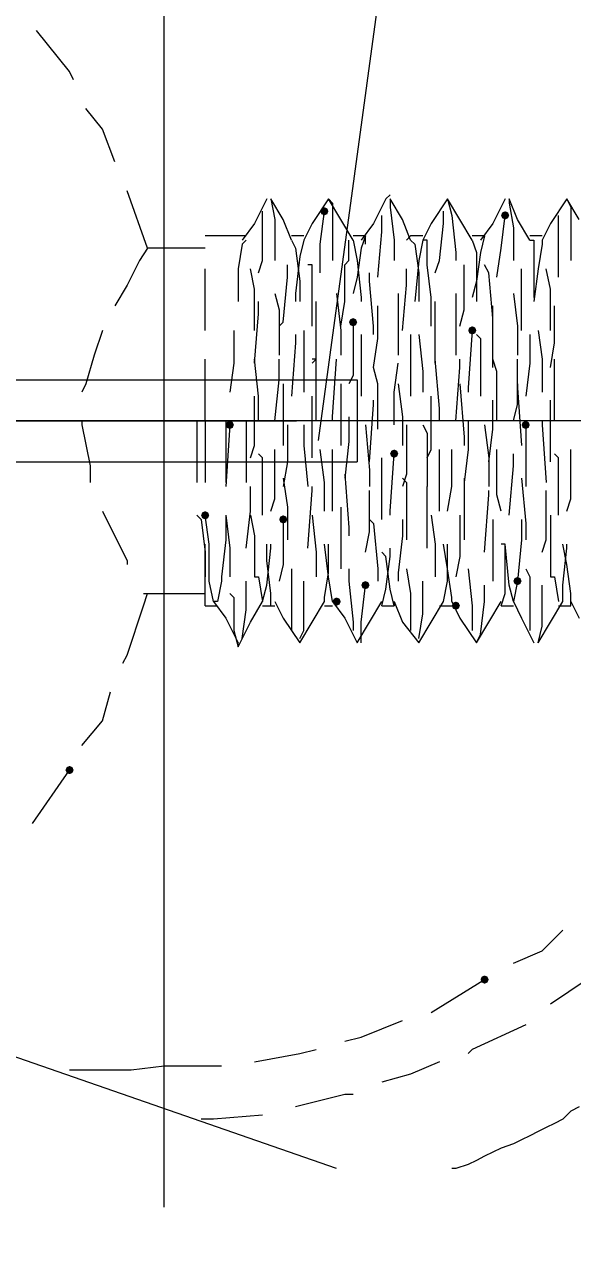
# Model space of a CAD drawing. Header units: millimetres. Extents: x 89051 to 218395, y -330386 to -125649.
# Drawn here: x 92615.15 to 92631.3, y -127045.22 to -127009.4 of the extents above; entities that cross this region are included whole.
import ezdxf

# ---------------------------------------------------------------- set-up
doc = ezdxf.new("R2010")
doc.units = ezdxf.units.MM
doc.header["$LTSCALE"] = 13
for name, pattern in [('1 实线', [0]), ('ACAD_ISO04W100', [30, 24, -3, 0, -3]), ('CENTER', [50.8, 31.75, -6.35, 6.35, -6.35])]:
    doc.linetypes.add(name, pattern=pattern)
doc.layers.get('0').update_dxf_attribs({"color": 1, "linetype": 'CENTER'})
doc.layers.add('C00-00-00', color=7, linetype='Continuous')
doc.layers.add('C00-00-FF', color=5, linetype='Continuous', true_color=0x0000ff)
doc.layers.add('标注、文本', color=3, linetype='Continuous', lineweight=25)
doc.layers.add('铁心', color=3, linetype='Continuous', lineweight=0)
doc.styles.get("Standard").update_dxf_attribs({"font": 'gbenor.shx', "bigfont": 'gbcbig.shx'})
doc.dimstyles.new('1-15', dxfattribs={"dimscale": 20, "dimtxt": 3.5, "dimasz": 2, "dimexe": 1.5, "dimexo": 0.5, "dimgap": 0.5, "dimtad": 1, "dimtoh": 1, "dimdec": 1, "dimdsep": 46, "dimtxsty": 'Standard', "dimcen": 2.5, "dimclrd": 3, "dimclre": 3, "dimclrt": 3, "dimadec": 0, "dimazin": 2, "dimtfac": 1, "dimtdec": 1, "dimtmove": 0, "dimatfit": 2, "dimfxl": 1, "dimarcsym": 0})

# ---------------------------------------------------------------- blocks, each defined once
blk = doc.blocks.new('*D525')
at = {"layer": 'Defpoints', "color": 0, "transparency": 16777216}
for p in [(92769.431, -126980.658), (92769.431, -127044.24), (92638.431, -127080.467)]:
    blk.add_point(p, dxfattribs=at)
at = {"layer": '标注、文本', "color": 3, "lineweight": -2, "transparency": 16777216}
for p, q in [((92638.431, -127070.467), (92638.431, -126950.658)), ((92769.431, -127034.24), (92769.431, -126950.658)), ((92678.431, -126980.658), (92729.431, -126980.658))]:
    blk.add_line(p, q, dxfattribs=at)
at = {"layer": '标注、文本', "color": 3, "transparency": 16777216}
for points in [[(92678.431, -126973.991), (92678.431, -126987.324), (92638.431, -126980.658)], [(92729.431, -126973.991), (92729.431, -126987.324), (92769.431, -126980.658)]]:
    blk.add_solid(points, dxfattribs=at)
at = {"layer": '标注、文本', "color": 3, "transparency": 16777216, "insert": (92703.931, -126935.658), "char_height": 70, "attachment_point": 5}
blk.add_mtext('120', dxfattribs=at)

msp = doc.modelspace()

# ---------------------------------------------------------------- hatches: boundary and pattern name
at = {"layer": 'C00-00-00'}
h = msp.add_hatch(color=256, dxfattribs=at)
h.dxf.hatch_style = 2
h.paths.add_polyline_path([(92624.108, -127014.906), (92624.072, -127014.991), (92623.987, -127015.027), (92623.901, -127014.991), (92623.866, -127014.906), (92623.901, -127014.82), (92623.987, -127014.785), (92624.072, -127014.82)])
h = msp.add_hatch(color=256, dxfattribs=at)
h.dxf.hatch_style = 2
h.paths.add_polyline_path([(92629.432, -127015.027), (92629.396, -127015.112), (92629.311, -127015.148), (92629.225, -127015.112), (92629.19, -127015.027), (92629.225, -127014.941), (92629.311, -127014.906), (92629.396, -127014.941)])
h = msp.add_hatch(color=256, dxfattribs=at)
h.dxf.hatch_style = 2
h.paths.add_polyline_path([(92624.955, -127018.173), (92624.919, -127018.259), (92624.834, -127018.294), (92624.748, -127018.259), (92624.713, -127018.173), (92624.748, -127018.088), (92624.834, -127018.052), (92624.919, -127018.088)])
h = msp.add_hatch(color=256, dxfattribs=at)
h.dxf.hatch_style = 2
h.paths.add_polyline_path([(92628.464, -127018.415), (92628.428, -127018.501), (92628.343, -127018.536), (92628.257, -127018.501), (92628.222, -127018.415), (92628.257, -127018.33), (92628.343, -127018.294), (92628.428, -127018.33)])
h = msp.add_hatch(color=256, dxfattribs=at)
h.dxf.hatch_style = 2
h.paths.add_polyline_path([(92621.324, -127021.198), (92621.289, -127021.284), (92621.203, -127021.319), (92621.118, -127021.284), (92621.082, -127021.198), (92621.118, -127021.113), (92621.203, -127021.077), (92621.289, -127021.113)])
h = msp.add_hatch(color=256, dxfattribs=at)
h.dxf.hatch_style = 2
h.paths.add_polyline_path([(92630.037, -127021.198), (92630.001, -127021.284), (92629.916, -127021.319), (92629.83, -127021.284), (92629.795, -127021.198), (92629.83, -127021.113), (92629.916, -127021.077), (92630.001, -127021.113)])
h = msp.add_hatch(color=256, dxfattribs=at)
h.dxf.hatch_style = 2
h.paths.add_polyline_path([(92626.165, -127022.045), (92626.129, -127022.131), (92626.044, -127022.166), (92625.958, -127022.131), (92625.923, -127022.045), (92625.958, -127021.96), (92626.044, -127021.924), (92626.129, -127021.96)])
h = msp.add_hatch(color=256, dxfattribs=at)
h.dxf.hatch_style = 2
h.paths.add_polyline_path([(92620.598, -127023.86), (92620.563, -127023.946), (92620.477, -127023.981), (92620.392, -127023.946), (92620.356, -127023.86), (92620.392, -127023.775), (92620.477, -127023.739), (92620.563, -127023.775)])
h = msp.add_hatch(color=256, dxfattribs=at)
h.dxf.hatch_style = 2
h.paths.add_polyline_path([(92622.897, -127023.981), (92622.862, -127024.067), (92622.776, -127024.102), (92622.691, -127024.067), (92622.656, -127023.981), (92622.691, -127023.896), (92622.776, -127023.861), (92622.862, -127023.896)])
h = msp.add_hatch(color=256, dxfattribs=at)
h.dxf.hatch_style = 2
h.paths.add_polyline_path([(92629.795, -127025.797), (92629.759, -127025.882), (92629.674, -127025.918), (92629.588, -127025.882), (92629.553, -127025.797), (92629.588, -127025.711), (92629.674, -127025.676), (92629.759, -127025.711)])
h = msp.add_hatch(color=256, dxfattribs=at)
h.dxf.hatch_style = 2
h.paths.add_polyline_path([(92625.318, -127025.918), (92625.282, -127026.003), (92625.197, -127026.039), (92625.111, -127026.003), (92625.076, -127025.918), (92625.111, -127025.832), (92625.197, -127025.797), (92625.282, -127025.832)])
h = msp.add_hatch(color=256, dxfattribs=at)
h.dxf.hatch_style = 2
h.paths.add_polyline_path([(92624.471, -127026.402), (92624.435, -127026.487), (92624.35, -127026.523), (92624.264, -127026.487), (92624.229, -127026.402), (92624.264, -127026.316), (92624.35, -127026.281), (92624.435, -127026.316)])
h = msp.add_hatch(color=256, dxfattribs=at)
h.dxf.hatch_style = 2
h.paths.add_polyline_path([(92627.98, -127026.523), (92627.944, -127026.608), (92627.859, -127026.644), (92627.773, -127026.608), (92627.738, -127026.523), (92627.773, -127026.437), (92627.859, -127026.402), (92627.944, -127026.437)])
h = msp.add_hatch(color=256, dxfattribs=at)
h.dxf.hatch_style = 2
h.paths.add_polyline_path([(92616.605, -127031.363), (92616.57, -127031.448), (92616.484, -127031.484), (92616.399, -127031.448), (92616.363, -127031.363), (92616.399, -127031.278), (92616.484, -127031.242), (92616.57, -127031.278)])
h = msp.add_hatch(color=256, dxfattribs=at)
h.dxf.hatch_style = 2
h.paths.add_polyline_path([(92628.827, -127037.534), (92628.791, -127037.62), (92628.706, -127037.655), (92628.62, -127037.62), (92628.585, -127037.534), (92628.62, -127037.449), (92628.706, -127037.413), (92628.791, -127037.449)])

# ---------------------------------------------------------------- linework, layer by layer
at = {"color": 7, "linetype": '1 实线', "lineweight": 0}
for centre, major_axis, ratio, start_param, end_param in [((92634.498, -127021.077), (0, 45.983), 0.866025, 2.304713, 7.120065), ((92619.267, -127021.077), (0, -34.608), 0.908418, 5.225125, 10.48821)]:
    msp.add_ellipse(centre, major_axis=major_axis, ratio=ratio, start_param=start_param, end_param=end_param, dxfattribs=at)
at = {"layer": 'C00-00-00', "lineweight": 15}
for points in [[(92616.484, -127010.792), (92615.516, -127009.582)], [(92616.605, -127011.034), (92616.484, -127010.792)], [(92617.452, -127012.486), (92616.968, -127011.881)], [(92617.815, -127013.454), (92617.452, -127012.486)], [(92618.783, -127015.995), (92618.178, -127014.301)], [(92622.292, -127014.543), (92621.929, -127015.269)], [(92622.413, -127014.543), (92622.534, -127015.148)], [(92622.776, -127015.148), (92622.413, -127014.543)], [(92624.108, -127014.543), (92623.624, -127015.269)], [(92624.108, -127014.543), (92624.229, -127014.664)], [(92624.471, -127015.148), (92624.108, -127014.543)], [(92625.802, -127014.543), (92625.439, -127015.269)], [(92625.802, -127014.543), (92625.923, -127014.422)], [(92625.923, -127014.543), (92625.923, -127014.785)], [(92626.286, -127015.148), (92625.923, -127014.543)], [(92627.617, -127014.543), (92627.133, -127015.269)], [(92627.617, -127014.543), (92627.738, -127015.027)], [(92627.98, -127015.148), (92627.617, -127014.543)], [(92629.311, -127014.543), (92628.948, -127015.269)], [(92629.432, -127014.543), (92629.432, -127014.664)], [(92629.674, -127015.148), (92629.432, -127014.543)], [(92631.126, -127014.543), (92630.642, -127015.269)], [(92631.126, -127014.543), (92631.247, -127014.785)], [(92631.489, -127015.148), (92631.126, -127014.543)], [(92622.171, -127015.148), (92622.171, -127014.906)], [(92623.866, -127015.874), (92623.987, -127014.906)], [(92624.229, -127014.664), (92624.229, -127015.39)], [(92625.923, -127014.785), (92626.044, -127015.753)], [(92627.496, -127015.269), (92627.496, -127014.906)], [(92629.432, -127014.664), (92629.553, -127015.39)], [(92631.247, -127014.785), (92631.247, -127015.632)], [(92621.929, -127015.269), (92621.566, -127015.753)], [(92622.171, -127016.358), (92622.171, -127015.148)], [(92622.534, -127015.148), (92622.534, -127016.237)], [(92623.019, -127015.753), (92622.776, -127015.148)], [(92623.624, -127015.269), (92623.382, -127015.753)], [(92624.834, -127015.753), (92624.471, -127015.148)], [(92625.439, -127015.269), (92625.076, -127015.753)], [(92625.681, -127015.511), (92625.681, -127015.027)], [(92626.528, -127015.753), (92626.286, -127015.148)], [(92627.133, -127015.269), (92626.891, -127015.753)], [(92627.375, -127016.358), (92627.496, -127015.269)], [(92627.738, -127015.027), (92627.859, -127016.116)], [(92628.343, -127015.753), (92627.98, -127015.148)], [(92628.948, -127015.269), (92628.585, -127015.753)], [(92629.19, -127015.995), (92629.311, -127015.027)], [(92630.037, -127015.753), (92629.674, -127015.148)], [(92630.642, -127015.269), (92630.4, -127015.753)], [(92630.884, -127015.632), (92630.884, -127015.027)], [(92621.687, -127015.632), (92620.477, -127015.632)], [(92623.382, -127015.632), (92623.019, -127015.632)], [(92624.229, -127015.39), (92624.229, -127016.358)], [(92625.197, -127015.632), (92624.834, -127015.632)], [(92625.197, -127015.632), (92625.076, -127015.995)], [(92625.197, -127015.874), (92625.197, -127015.632)], [(92625.56, -127016.842), (92625.681, -127015.511)], [(92626.407, -127015.753), (92626.528, -127015.632)], [(92626.891, -127015.632), (92626.528, -127015.632)], [(92628.706, -127015.632), (92628.343, -127015.632)], [(92628.706, -127015.632), (92628.585, -127016.116)], [(92629.553, -127015.39), (92629.553, -127016.358)], [(92630.4, -127015.632), (92630.037, -127015.632)], [(92630.884, -127016.842), (92630.884, -127015.632)], [(92631.247, -127015.632), (92631.247, -127016.358)], [(92618.783, -127015.995), (92618.541, -127016.358)], [(92620.477, -127015.995), (92618.783, -127015.995)], [(92621.566, -127015.874), (92621.445, -127016.6)], [(92621.687, -127015.753), (92621.566, -127015.874)], [(92623.019, -127015.753), (92623.14, -127015.995)], [(92623.14, -127015.995), (92623.261, -127016.963)], [(92623.382, -127015.753), (92623.261, -127016.237)], [(92623.866, -127016.721), (92623.866, -127015.874)], [(92624.713, -127016.358), (92624.713, -127015.753)], [(92624.834, -127015.753), (92624.955, -127016.358)], [(92625.076, -127015.995), (92624.955, -127016.842)], [(92626.044, -127015.753), (92626.044, -127016.358)], [(92626.528, -127015.753), (92626.649, -127015.874)], [(92626.649, -127015.874), (92626.77, -127016.721)], [(92626.891, -127015.753), (92626.77, -127016.358)], [(92627.012, -127015.753), (92626.891, -127015.753)], [(92627.012, -127016.358), (92627.012, -127015.753)], [(92628.343, -127015.753), (92628.464, -127016.116)], [(92629.069, -127016.842), (92629.19, -127015.995)], [(92630.037, -127015.753), (92630.158, -127015.753)], [(92630.158, -127015.753), (92630.158, -127016.479)], [(92630.4, -127015.874), (92630.279, -127016.6)], [(92630.4, -127015.753), (92630.4, -127015.874)], [(92618.541, -127016.358), (92618.178, -127017.084)], [(92622.05, -127016.721), (92622.171, -127016.358)], [(92622.534, -127016.237), (92622.534, -127016.358)], [(92623.261, -127016.237), (92623.14, -127017.326)], [(92624.592, -127016.479), (92624.713, -127016.358)], [(92624.955, -127016.358), (92625.076, -127017.447)], [(92626.77, -127016.358), (92626.649, -127017.568)], [(92627.012, -127016.479), (92627.012, -127016.358)], [(92627.254, -127016.721), (92627.375, -127016.358)], [(92627.859, -127016.116), (92627.859, -127016.358)], [(92628.585, -127016.116), (92628.464, -127016.963)], [(92628.464, -127016.116), (92628.464, -127017.205)], [(92620.477, -127016.721), (92620.477, -127016.6)], [(92620.477, -127017.326), (92620.477, -127016.721)], [(92621.445, -127016.6), (92621.445, -127017.568)], [(92621.929, -127017.205), (92621.808, -127016.6)], [(92622.898, -127016.842), (92622.898, -127016.479)], [(92623.624, -127016.479), (92623.503, -127016.479)], [(92623.624, -127017.689), (92623.624, -127016.479)], [(92624.592, -127017.568), (92624.592, -127016.479)], [(92625.318, -127016.963), (92625.318, -127016.721)], [(92626.407, -127017.084), (92626.407, -127016.6)], [(92626.77, -127016.721), (92626.77, -127017.568)], [(92627.133, -127017.447), (92627.012, -127016.479)], [(92628.101, -127016.6), (92628.101, -127016.479)], [(92628.101, -127017.81), (92628.101, -127016.6)], [(92628.827, -127016.721), (92628.706, -127016.479)], [(92628.948, -127018.052), (92628.827, -127016.721)], [(92629.795, -127017.326), (92629.795, -127016.6)], [(92630.158, -127016.479), (92630.158, -127017.447)], [(92630.279, -127016.6), (92630.158, -127017.568)], [(92630.642, -127017.205), (92630.521, -127016.6)], [(92618.178, -127017.084), (92617.815, -127017.689)], [(92622.776, -127018.173), (92622.898, -127016.842)], [(92623.261, -127016.963), (92623.261, -127017.568)], [(92624.955, -127016.842), (92624.834, -127017.326)], [(92625.439, -127018.294), (92625.318, -127016.963)], [(92626.286, -127018.415), (92626.407, -127017.084)], [(92628.464, -127016.963), (92628.343, -127017.447)], [(92620.477, -127018.173), (92620.477, -127017.326)], [(92621.929, -127018.415), (92621.929, -127017.205)], [(92622.534, -127017.326), (92622.655, -127017.81)], [(92623.14, -127017.326), (92623.14, -127017.568)], [(92624.35, -127017.326), (92624.471, -127018.415)], [(92625.076, -127017.447), (92625.076, -127017.568)], [(92626.165, -127017.326), (92626.165, -127018.899)], [(92627.133, -127018.294), (92627.133, -127017.447)], [(92627.859, -127017.326), (92627.859, -127017.689)], [(92628.464, -127017.205), (92628.464, -127017.568)], [(92629.553, -127017.326), (92629.674, -127018.294)], [(92629.795, -127018.415), (92629.795, -127017.326)], [(92630.642, -127018.415), (92630.642, -127017.205)], [(92622.05, -127017.931), (92622.05, -127017.568)], [(92622.655, -127017.81), (92622.655, -127019.141)], [(92623.624, -127018.294), (92623.624, -127017.689)], [(92623.745, -127019.262), (92623.745, -127017.568)], [(92624.471, -127018.294), (92624.592, -127017.568)], [(92625.56, -127018.657), (92625.56, -127017.689)], [(92627.254, -127018.052), (92627.254, -127017.568)], [(92627.859, -127017.689), (92627.859, -127019.141)], [(92627.98, -127018.294), (92628.101, -127017.81)], [(92628.948, -127019.383), (92628.948, -127017.689)], [(92630.763, -127018.778), (92630.763, -127017.689)], [(92620.477, -127018.415), (92620.477, -127018.173)], [(92621.929, -127019.383), (92622.05, -127017.931)], [(92622.655, -127018.294), (92622.776, -127018.173)], [(92624.834, -127018.173), (92624.834, -127019.746)], [(92627.254, -127019.383), (92627.254, -127018.052)], [(92628.948, -127018.294), (92628.948, -127018.052)], [(92617.452, -127018.415), (92617.21, -127019.141)], [(92621.324, -127018.415), (92621.324, -127019.383)], [(92623.14, -127018.536), (92623.14, -127018.778)], [(92623.382, -127018.415), (92623.382, -127019.988)], [(92624.471, -127018.415), (92624.471, -127019.141)], [(92625.076, -127018.536), (92625.076, -127018.899)], [(92625.439, -127018.536), (92625.439, -127018.294)], [(92626.528, -127018.536), (92626.528, -127019.141)], [(92626.77, -127018.536), (92626.891, -127019.625)], [(92628.343, -127018.415), (92628.222, -127020.109)], [(92628.464, -127018.536), (92628.585, -127018.657)], [(92629.674, -127018.294), (92629.674, -127019.141)], [(92630.037, -127018.536), (92630.037, -127019.383)], [(92630.279, -127018.415), (92630.4, -127019.262)], [(92623.14, -127018.778), (92623.019, -127020.351)], [(92625.076, -127018.899), (92625.076, -127020.351)], [(92625.439, -127019.504), (92625.56, -127018.657)], [(92626.165, -127018.899), (92626.165, -127019.141)], [(92628.585, -127018.657), (92628.585, -127020.351)], [(92630.642, -127019.504), (92630.763, -127018.778)], [(92617.21, -127019.141), (92616.968, -127019.988)], [(92620.477, -127020.109), (92620.477, -127019.262)], [(92622.05, -127020.351), (92621.929, -127019.262)], [(92622.655, -127019.867), (92622.655, -127019.262)], [(92623.624, -127019.383), (92623.745, -127019.262)], [(92623.745, -127019.262), (92623.624, -127019.262)], [(92623.745, -127021.077), (92623.745, -127019.262)], [(92624.229, -127020.956), (92624.35, -127019.262)], [(92626.528, -127019.141), (92626.528, -127020.351)], [(92627.375, -127020.714), (92627.254, -127019.262)], [(92627.98, -127019.504), (92627.98, -127019.262)], [(92629.069, -127019.625), (92628.948, -127019.262)], [(92629.674, -127020.593), (92629.674, -127019.262)], [(92630.4, -127019.262), (92630.4, -127020.23)], [(92630.763, -127020.351), (92630.763, -127019.262)], [(92621.324, -127019.383), (92621.203, -127020.23)], [(92625.56, -127019.988), (92625.439, -127019.504)], [(92626.044, -127020.23), (92626.165, -127019.383)], [(92626.891, -127019.625), (92626.891, -127020.23)], [(92627.859, -127021.077), (92627.98, -127019.504)], [(92628.948, -127019.504), (92628.948, -127019.383)], [(92629.069, -127021.077), (92629.069, -127019.625)], [(92630.037, -127019.383), (92629.916, -127020.351)], [(92609.224, -127019.867), (92624.955, -127019.867)], [(92616.968, -127019.988), (92616.847, -127020.23)], [(92622.534, -127021.077), (92622.655, -127019.867)], [(92622.776, -127019.988), (92622.776, -127021.682)], [(92623.382, -127019.988), (92623.382, -127020.23)], [(92624.471, -127019.988), (92624.471, -127020.351)], [(92624.834, -127019.746), (92624.713, -127019.988)], [(92624.955, -127019.867), (92624.955, -127022.287)], [(92625.56, -127021.319), (92625.56, -127019.988)], [(92626.165, -127019.988), (92626.286, -127020.956)], [(92627.98, -127019.988), (92628.101, -127021.561)], [(92629.674, -127019.988), (92629.674, -127020.109)], [(92620.477, -127021.077), (92620.477, -127020.109)], [(92621.929, -127021.803), (92621.929, -127020.351)], [(92622.05, -127021.077), (92622.05, -127020.351)], [(92623.624, -127021.198), (92623.624, -127020.351)], [(92624.471, -127020.351), (92624.471, -127021.803)], [(92626.044, -127021.198), (92626.044, -127020.23)], [(92627.133, -127021.924), (92627.133, -127020.351)], [(92628.222, -127020.109), (92628.222, -127020.23)], [(92629.674, -127020.109), (92629.795, -127021.803)], [(92630.763, -127021.077), (92630.763, -127020.351)], [(92625.318, -127022.287), (92625.439, -127020.593)], [(92625.439, -127020.593), (92625.439, -127020.472)], [(92627.375, -127021.077), (92627.375, -127020.714)], [(92628.948, -127021.319), (92628.948, -127020.472)], [(92629.553, -127021.077), (92629.674, -127020.593)], [(92630.642, -127020.714), (92630.642, -127020.472)], [(92630.642, -127022.287), (92630.642, -127020.714)], [(92616.847, -127021.077), (92616.847, -127021.198)], [(92620.235, -127021.077), (92620.235, -127022.65)], [(92621.082, -127021.077), (92620.235, -127021.077)], [(92620.477, -127021.077), (92620.477, -127021.198)], [(92621.082, -127021.077), (92621.082, -127022.892)], [(92621.687, -127021.077), (92621.082, -127021.077)], [(92621.687, -127021.077), (92621.687, -127022.892)], [(92624.229, -127021.077), (92624.229, -127020.956)], [(92624.713, -127020.956), (92624.713, -127021.682)], [(92626.286, -127020.956), (92626.286, -127021.803)], [(92628.222, -127021.077), (92628.222, -127021.924)], [(92630.4, -127021.077), (92630.4, -127021.198)], [(92616.847, -127021.198), (92617.089, -127022.408)], [(92620.477, -127021.198), (92620.477, -127022.287)], [(92621.203, -127021.198), (92621.082, -127023.013)], [(92622.898, -127021.198), (92622.898, -127022.287)], [(92623.382, -127021.198), (92623.382, -127021.803)], [(92623.624, -127022.166), (92623.624, -127021.198)], [(92625.197, -127021.198), (92625.318, -127022.529)], [(92626.407, -127021.198), (92626.407, -127022.65)], [(92626.891, -127021.198), (92627.012, -127021.44)], [(92627.012, -127021.44), (92627.012, -127023.013)], [(92628.706, -127021.198), (92628.827, -127022.166)], [(92628.827, -127022.287), (92628.948, -127021.319)], [(92629.916, -127021.198), (92629.916, -127023.013)], [(92630.4, -127021.198), (92630.521, -127022.892)], [(92621.808, -127022.166), (92621.929, -127021.803)], [(92622.776, -127021.682), (92622.776, -127021.803)], [(92623.382, -127021.803), (92623.503, -127023.013)], [(92624.713, -127021.682), (92624.592, -127022.771)], [(92628.101, -127021.561), (92628.101, -127021.803)], [(92622.171, -127022.166), (92622.05, -127022.045)], [(92622.171, -127023.86), (92622.171, -127022.166)], [(92622.534, -127023.376), (92622.534, -127021.924)], [(92623.987, -127022.892), (92623.866, -127021.924)], [(92624.229, -127022.65), (92624.229, -127021.924)], [(92625.681, -127023.618), (92625.681, -127022.166)], [(92625.923, -127023.739), (92626.044, -127022.045)], [(92627.012, -127022.166), (92627.133, -127021.924)], [(92627.375, -127022.529), (92627.375, -127021.924)], [(92627.738, -127023.013), (92627.738, -127021.924)], [(92628.222, -127021.924), (92628.101, -127022.892)], [(92628.827, -127022.166), (92628.827, -127023.013)], [(92629.069, -127023.255), (92629.069, -127021.924)], [(92629.553, -127022.408), (92629.553, -127022.045)], [(92630.884, -127022.166), (92630.763, -127022.045)], [(92630.884, -127023.86), (92630.884, -127022.166)], [(92631.247, -127023.376), (92631.247, -127021.924)], [(92609.224, -127022.287), (92624.955, -127022.287)], [(92617.089, -127022.408), (92617.089, -127022.892)], [(92620.477, -127022.287), (92620.477, -127022.892)], [(92622.898, -127022.287), (92622.776, -127023.013)], [(92625.318, -127022.529), (92625.318, -127023.013)], [(92627.375, -127023.739), (92627.375, -127022.529)], [(92629.432, -127023.86), (92629.553, -127022.408)], [(92620.235, -127022.65), (92620.235, -127022.892)], [(92622.776, -127022.771), (92622.898, -127023.618)], [(92624.229, -127023.739), (92624.229, -127022.65)], [(92624.592, -127022.65), (92624.713, -127024.224)], [(92626.407, -127022.65), (92626.286, -127023.013)], [(92626.286, -127022.771), (92626.407, -127022.892)], [(92628.101, -127022.771), (92628.101, -127023.497)], [(92629.795, -127022.771), (92629.916, -127024.102)], [(92621.808, -127023.739), (92621.808, -127023.013)], [(92623.503, -127024.829), (92623.624, -127023.134)], [(92623.624, -127023.134), (92623.624, -127023.013)], [(92623.987, -127023.739), (92623.987, -127022.892)], [(92625.318, -127024.345), (92625.318, -127023.134)], [(92626.407, -127022.892), (92626.407, -127024.587)], [(92627.012, -127023.86), (92627.012, -127023.013)], [(92627.617, -127023.739), (92627.738, -127023.013)], [(92628.827, -127023.255), (92628.827, -127023.134)], [(92630.521, -127024.587), (92630.521, -127023.134)], [(92622.413, -127023.739), (92622.534, -127023.376)], [(92628.101, -127023.497), (92628.101, -127024.587)], [(92628.706, -127024.95), (92628.827, -127023.255)], [(92629.19, -127023.739), (92629.069, -127023.255)], [(92631.126, -127023.739), (92631.247, -127023.376)], [(92617.452, -127023.739), (92617.573, -127023.981)], [(92620.235, -127023.86), (92620.356, -127023.981)], [(92620.598, -127024.708), (92620.477, -127023.86)], [(92621.082, -127023.86), (92621.203, -127024.829)], [(92621.082, -127023.86), (92621.082, -127024.587)], [(92621.687, -127024.829), (92621.808, -127023.739)], [(92621.808, -127023.86), (92621.929, -127024.466)], [(92622.898, -127023.618), (92622.898, -127024.587)], [(92623.624, -127023.86), (92623.745, -127024.95)], [(92624.471, -127023.618), (92624.471, -127024.829)], [(92625.681, -127023.981), (92625.681, -127023.618)], [(92625.923, -127023.86), (92625.923, -127023.739)], [(92627.012, -127024.829), (92627.012, -127023.86)], [(92627.133, -127023.86), (92627.254, -127024.708)], [(92627.98, -127023.86), (92627.98, -127025.071)], [(92630.642, -127023.86), (92630.642, -127024.466)], [(92617.573, -127023.981), (92618.178, -127025.192)], [(92620.356, -127023.981), (92620.477, -127024.95)], [(92622.776, -127023.981), (92622.776, -127025.313)], [(92624.713, -127024.224), (92624.713, -127024.466)], [(92625.318, -127023.981), (92625.439, -127024.102)], [(92625.439, -127024.102), (92625.56, -127025.434)], [(92626.286, -127023.981), (92626.286, -127024.466)], [(92628.948, -127023.981), (92628.948, -127025.192)], [(92629.795, -127023.981), (92629.795, -127024.587)], [(92629.916, -127024.102), (92629.916, -127024.587)], [(92621.082, -127024.587), (92620.961, -127025.676)], [(92621.929, -127024.466), (92621.929, -127025.676)], [(92625.197, -127024.95), (92625.318, -127024.345)], [(92626.286, -127024.466), (92626.165, -127025.555)], [(92629.795, -127024.587), (92629.674, -127025.797)], [(92630.4, -127024.95), (92630.521, -127024.587)], [(92630.642, -127024.466), (92630.642, -127025.676)], [(92620.477, -127025.434), (92620.477, -127024.708)], [(92620.477, -127024.95), (92620.477, -127025.676)], [(92620.598, -127024.829), (92620.598, -127024.708)], [(92620.598, -127025.797), (92620.598, -127024.829)], [(92621.203, -127024.829), (92621.203, -127025.676)], [(92622.292, -127025.192), (92622.292, -127024.708)], [(92622.292, -127025.918), (92622.413, -127024.829)], [(92622.413, -127024.829), (92622.413, -127024.708)], [(92623.745, -127024.95), (92623.745, -127025.676)], [(92624.108, -127025.676), (92623.987, -127024.708)], [(92624.108, -127025.555), (92624.108, -127024.708)], [(92624.471, -127024.829), (92624.471, -127025.434)], [(92625.802, -127025.071), (92625.681, -127024.95)], [(92625.923, -127025.071), (92625.923, -127024.829)], [(92627.254, -127024.708), (92627.254, -127025.676)], [(92627.617, -127025.434), (92627.496, -127024.708)], [(92627.617, -127025.797), (92627.617, -127024.708)], [(92629.311, -127024.708), (92629.19, -127024.708)], [(92629.432, -127025.918), (92629.311, -127024.708)], [(92629.311, -127025.313), (92629.311, -127024.708)], [(92631.126, -127025.313), (92631.005, -127024.708)], [(92631.005, -127025.918), (92631.126, -127024.829)], [(92631.126, -127024.829), (92631.126, -127024.708)], [(92618.178, -127025.192), (92618.178, -127025.313)], [(92622.413, -127026.16), (92622.292, -127025.192)], [(92622.776, -127025.313), (92622.655, -127025.797)], [(92625.923, -127026.039), (92625.802, -127025.071)], [(92625.802, -127026.039), (92625.923, -127025.071)], [(92627.98, -127025.071), (92627.859, -127025.676)], [(92628.948, -127025.192), (92628.948, -127025.797)], [(92629.311, -127026.16), (92629.311, -127025.313)], [(92631.247, -127026.16), (92631.126, -127025.313)], [(92620.477, -127025.918), (92620.477, -127025.434)], [(92620.961, -127025.676), (92620.961, -127025.797)], [(92621.929, -127025.676), (92622.05, -127025.676)], [(92622.05, -127025.676), (92622.171, -127026.402)], [(92623.019, -127025.434), (92623.019, -127026.644)], [(92623.987, -127026.281), (92624.108, -127025.555)], [(92624.229, -127026.402), (92624.108, -127025.676)], [(92624.713, -127025.434), (92624.713, -127025.797)], [(92625.56, -127025.434), (92625.56, -127025.797)], [(92626.165, -127025.555), (92626.165, -127025.797)], [(92626.407, -127025.434), (92626.528, -127026.16)], [(92627.738, -127026.281), (92627.617, -127025.434)], [(92628.222, -127025.434), (92628.343, -127026.523)], [(92629.916, -127025.434), (92630.037, -127025.676)], [(92630.037, -127025.676), (92630.037, -127026.886)], [(92630.642, -127025.676), (92630.763, -127025.676)], [(92630.763, -127025.676), (92630.884, -127026.402)], [(92620.477, -127026.281), (92620.477, -127025.918)], [(92620.719, -127026.402), (92620.598, -127025.797)], [(92620.961, -127025.797), (92620.84, -127026.402)], [(92621.687, -127026.644), (92621.687, -127025.797)], [(92622.171, -127026.402), (92622.292, -127025.918)], [(92623.382, -127026.402), (92623.382, -127025.797)], [(92624.713, -127025.797), (92624.834, -127027.007)], [(92625.076, -127027.007), (92625.197, -127025.918)], [(92625.681, -127026.523), (92625.802, -127026.039)], [(92626.044, -127026.523), (92625.923, -127026.039)], [(92626.891, -127026.765), (92626.891, -127025.797)], [(92627.496, -127026.402), (92627.617, -127025.797)], [(92628.706, -127026.402), (92628.706, -127025.918)], [(92629.553, -127026.402), (92629.432, -127025.918)], [(92629.674, -127025.797), (92629.553, -127026.402)], [(92630.4, -127026.039), (92630.4, -127025.918)], [(92630.4, -127027.128), (92630.4, -127026.039)], [(92631.005, -127026.402), (92631.005, -127025.918)], [(92618.662, -127026.16), (92618.783, -127026.16)], [(92618.662, -127026.523), (92618.783, -127026.16)], [(92618.783, -127026.16), (92620.477, -127026.16)], [(92620.477, -127026.523), (92620.477, -127026.281)], [(92620.84, -127026.402), (92620.719, -127026.402)], [(92620.719, -127026.402), (92621.082, -127026.886)], [(92621.203, -127026.16), (92621.324, -127026.281)], [(92621.324, -127026.281), (92621.324, -127026.523)], [(92621.808, -127027.007), (92622.171, -127026.402)], [(92622.413, -127026.523), (92622.413, -127026.16)], [(92622.534, -127026.402), (92622.776, -127026.886)], [(92623.382, -127027.249), (92623.382, -127026.402)], [(92623.624, -127027.007), (92623.987, -127026.402)], [(92623.987, -127026.402), (92623.987, -127026.281)], [(92624.229, -127026.402), (92624.592, -127026.886)], [(92625.318, -127027.007), (92625.681, -127026.402)], [(92626.044, -127026.402), (92626.044, -127026.523)], [(92626.044, -127026.402), (92626.286, -127027.007)], [(92626.528, -127026.16), (92626.528, -127027.249)], [(92627.133, -127027.007), (92627.496, -127026.402)], [(92627.738, -127026.402), (92627.738, -127026.281)], [(92627.738, -127026.402), (92627.98, -127026.886)], [(92628.585, -127027.37), (92628.706, -127026.402)], [(92628.827, -127027.007), (92629.19, -127026.402)], [(92629.19, -127026.523), (92629.311, -127026.16)], [(92629.553, -127026.402), (92629.795, -127026.886)], [(92630.642, -127027.007), (92631.005, -127026.402)], [(92631.247, -127026.523), (92631.247, -127026.16)], [(92631.247, -127026.402), (92631.489, -127026.886)], [(92618.178, -127027.975), (92618.662, -127026.523)], [(92620.477, -127026.523), (92620.84, -127026.523)], [(92621.324, -127026.523), (92621.324, -127027.249)], [(92621.566, -127027.491), (92621.687, -127026.644)], [(92622.171, -127026.523), (92622.534, -127026.523)], [(92623.019, -127026.644), (92623.019, -127027.249)], [(92623.987, -127026.523), (92624.229, -127026.523)], [(92625.681, -127026.523), (92626.044, -127026.523)], [(92626.77, -127027.491), (92626.891, -127026.765)], [(92627.375, -127026.523), (92627.738, -127026.523)], [(92628.343, -127026.523), (92628.343, -127027.249)], [(92629.19, -127026.523), (92629.553, -127026.523)], [(92630.884, -127026.523), (92631.247, -127026.523)], [(92621.082, -127026.886), (92621.445, -127027.612)], [(92621.445, -127027.733), (92621.808, -127027.007)], [(92622.776, -127026.886), (92623.261, -127027.612)], [(92623.261, -127027.612), (92623.624, -127027.007)], [(92624.592, -127026.886), (92624.955, -127027.612)], [(92624.834, -127027.007), (92624.834, -127027.249)], [(92624.955, -127027.612), (92625.318, -127027.007)], [(92625.076, -127027.612), (92625.076, -127027.007)], [(92626.286, -127027.007), (92626.77, -127027.612)], [(92626.77, -127027.612), (92627.133, -127027.007)], [(92627.98, -127026.886), (92628.464, -127027.612)], [(92628.464, -127027.612), (92628.827, -127027.007)], [(92629.795, -127026.886), (92630.158, -127027.612)], [(92630.037, -127026.886), (92630.037, -127027.249)], [(92630.279, -127027.612), (92630.642, -127027.007)], [(92630.279, -127027.612), (92630.4, -127027.128)], [(92621.324, -127027.249), (92621.445, -127027.733)], [(92623.261, -127027.491), (92623.382, -127027.249)], [(92628.464, -127027.612), (92628.585, -127027.37)], [(92621.445, -127027.733), (92621.445, -127027.612)], [(92618.057, -127028.217), (92618.178, -127027.975)], [(92617.452, -127029.911), (92617.694, -127029.064)], [(92616.847, -127030.637), (92617.452, -127029.911)], [(92615.395, -127032.936), (92616.484, -127031.363)], [(92624.35, -127043.101), (92601.358, -127035.114)], [(92630.4, -127036.687), (92631.005, -127036.082)], [(92629.553, -127037.05), (92630.4, -127036.687)], [(92627.133, -127038.502), (92628.706, -127037.534)], [(92631.731, -127037.534), (92630.642, -127038.26)], [(92625.076, -127039.228), (92626.286, -127038.744)], [(92629.916, -127038.865), (92628.343, -127039.591)], [(92624.592, -127039.349), (92625.076, -127039.228)], [(92621.929, -127039.954), (92623.261, -127039.712)], [(92623.261, -127039.712), (92623.745, -127039.591)], [(92628.343, -127039.591), (92628.222, -127039.712)], [(92618.299, -127040.197), (92619.267, -127040.075)], [(92619.267, -127040.075), (92620.961, -127040.075)], [(92627.375, -127039.954), (92626.528, -127040.318)], [(92616.484, -127040.197), (92618.299, -127040.197)], [(92626.528, -127040.318), (92625.681, -127040.56)], [(92624.592, -127040.923), (92623.14, -127041.286)], [(92624.834, -127040.923), (92624.592, -127040.923)], [(92631.489, -127041.286), (92631.247, -127041.407), (92631.005, -127041.649), (92630.763, -127041.77), (92630.521, -127041.891), (92630.279, -127042.012), (92630.037, -127042.133), (92629.795, -127042.254), (92629.553, -127042.375), (92629.19, -127042.496), (92628.948, -127042.617), (92628.706, -127042.738), (92628.464, -127042.859), (92628.222, -127042.98), (92627.859, -127043.101), (92627.738, -127043.101)], [(92620.719, -127041.649), (92620.356, -127041.649)], [(92622.171, -127041.528), (92620.719, -127041.649)]]:
    msp.add_lwpolyline(points, dxfattribs=at)
at = {"layer": 'C00-00-FF', "lineweight": 15}
msp.add_lwpolyline([(92612.854, -127021.077), (92623.163, -127021.077)], dxfattribs=at)
at = {"layer": '标注、文本', "color": 1, "linetype": 'ACAD_ISO04W100', "lineweight": 15}
for p, q in [((92619.267, -127044.24), (92619.267, -126997.915)), ((92968.431, -127021.077), (92439.431, -127021.077)), ((92794.869, -127021.077), (92612.992, -127021.077))]:
    msp.add_line(p, q, dxfattribs=at)
at = {"layer": '铁心'}
msp.add_lwpolyline([(92623.82, -127021.655), (92726.78, -126261.387), (92726.78, -126261.387)], dxfattribs=at)

# ---------------------------------------------------------------- dimensions: what is measured, and where the dimension line sits
at = {"layer": '标注、文本'}
dim = msp.add_linear_dim(base=(92769.431, -126980.658), p1=(92638.431, -127080.467), p2=(92769.431, -127044.24), text='120', dimstyle='1-15', dxfattribs=at)
dim.commit()
dim.dimension.update_dxf_attribs({"geometry": '*D525', "text_midpoint": (92703.931, -126935.658)})

doc.saveas('drawing.dxf')
